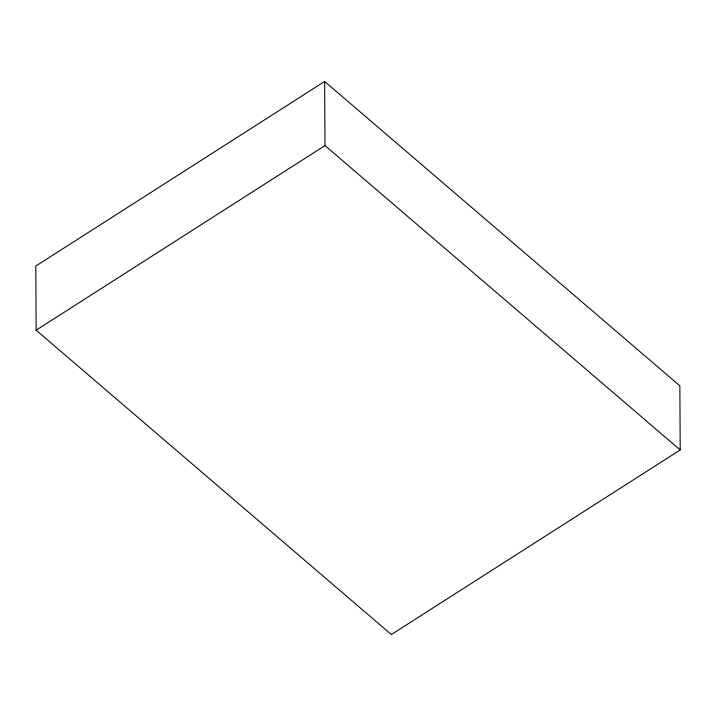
<?xml version="1.0" encoding="UTF-8"?>
<svg xmlns="http://www.w3.org/2000/svg" width="716" height="716" viewBox="0 0 716 716"><rect width="100%" height="100%" fill="white"/><g stroke="black" fill="none" stroke-linecap="round" stroke-linejoin="round"><path stroke-width="1.07" d="M324.652 81.454L35.8 266.048L36.14 330.174L391.348 634.546L680.2 449.952L679.86 385.826L324.652 81.454L324.992 145.581L680.2 449.952M36.14 330.174L324.992 145.581"/></g></svg>
